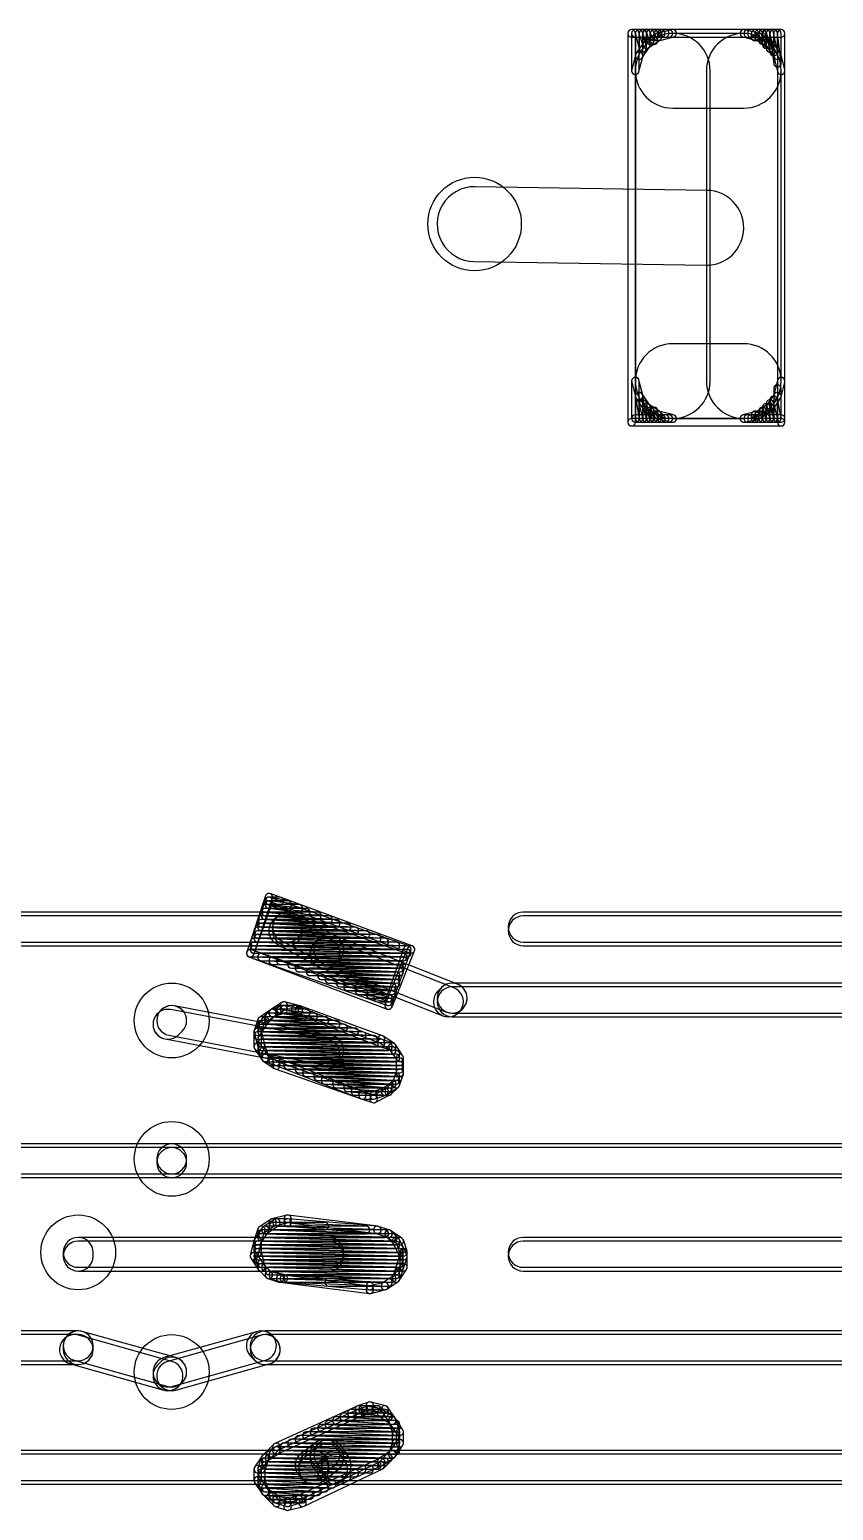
# Model space of a CAD drawing. Extents: x 2.7 to 76.1, y 3.1 to 47.6.
# Drawn here: x 63.8 to 69.26, y 16.88 to 26.94 of the extents above; entities that cross this region are included whole.
import ezdxf

# ---------------------------------------------------------------- set-up
doc = ezdxf.new("R2010")
doc.units = 0

msp = doc.modelspace()

# ---------------------------------------------------------------- linework, layer by layer
for points in [[(68.9102, 26.9399), (67.8942, 26.9399, 1), (67.8942, 26.88905), (68.9102, 26.88905, 1)], [(67.868775, 26.914475), (67.868775, 24.272875, 1), (67.919625, 24.272875), (67.919625, 26.914475, 1)], [(68.1736, 26.9399), (67.9196, 26.9399, 1), (67.9196, 26.88905), (68.1736, 26.88905, 1)], [(67.894175, 26.914475), (67.894175, 26.660475, 1), (67.945025, 26.660475), (67.945025, 26.914475, 1)], [(67.92033, 26.908305), (67.94573, 26.806705, 1), (67.995065, 26.81904), (67.969665, 26.92064, 1)], [(67.970425, 26.762075), (67.970425, 26.914475, 1), (67.919575, 26.914475), (67.919575, 26.762075, 1)], [(68.6562, 26.9145), (68.1736, 26.9145, 1), (68.1736, 26.40645), (68.6562, 26.40645, 1)], [(67.919575, 26.660475), (67.919575, 24.552275, 1), (68.427625, 24.552275), (68.427625, 26.660475, 1)], [(67.96615, 26.74797), (68.01695, 26.82417, 1), (67.974645, 26.852375), (67.923845, 26.776175, 1)], [(67.946275, 26.90643), (67.971675, 26.83023, 1), (68.01992, 26.846315), (67.99452, 26.922515, 1)], [(67.995825, 26.812875), (67.995825, 26.914475, 1), (67.944975, 26.914475), (67.944975, 26.812875, 1)], [(67.973055, 26.9031), (67.998455, 26.8523, 1), (68.04394, 26.875045), (68.01854, 26.925845, 1)], [(68.021225, 26.838275), (68.021225, 26.914475, 1), (67.970375, 26.914475), (67.970375, 26.838275, 1)], [(68.0099, 26.81712), (68.0861, 26.86792, 1), (68.057895, 26.910225), (67.981695, 26.859425, 1)], [(67.998455, 26.9031), (68.023855, 26.8523, 1), (68.06934, 26.875045), (68.04394, 26.925845, 1)], [(68.046625, 26.863675), (68.046625, 26.914475, 1), (67.995775, 26.914475), (67.995775, 26.863675, 1)], [(68.02862, 26.896495), (68.05402, 26.871095, 1), (68.089975, 26.90705), (68.064575, 26.93245, 1)], [(68.072025, 26.863675), (68.072025, 26.914475, 1), (68.021175, 26.914475), (68.021175, 26.863675, 1)], [(68.021175, 26.914475), (68.021175, 26.889075, 1), (68.072025, 26.889075), (68.072025, 26.914475, 1)], [(68.072025, 26.889075), (68.072025, 26.914475, 1), (68.021175, 26.914475), (68.021175, 26.889075, 1)], [(68.078165, 26.864405), (68.179765, 26.889805, 1), (68.16743, 26.93914), (68.06583, 26.91374, 1)], [(68.097425, 26.889075), (68.097425, 26.914475, 1), (68.046575, 26.914475), (68.046575, 26.889075, 1)], [(68.072, 26.88905), (68.0974, 26.88905, 1), (68.0974, 26.9399), (68.072, 26.9399, 1)], [(68.0974, 26.88905), (68.1228, 26.88905, 1), (68.1228, 26.9399), (68.0974, 26.9399, 1)], [(68.1228, 26.88905), (68.1482, 26.88905, 1), (68.1482, 26.9399), (68.1228, 26.9399, 1)], [(68.910225, 24.552275), (68.910225, 26.660475, 1), (68.402175, 26.660475), (68.402175, 24.552275, 1)], [(68.65003, 26.889805), (68.75163, 26.864405, 1), (68.763965, 26.91374), (68.662365, 26.93914, 1)], [(68.9102, 26.9399), (68.6562, 26.9399, 1), (68.6562, 26.88905), (68.9102, 26.88905, 1)], [(68.6816, 26.88905), (68.707, 26.88905, 1), (68.707, 26.9399), (68.6816, 26.9399, 1)], [(68.68902, 26.896495), (68.71442, 26.871095, 1), (68.750375, 26.90705), (68.724975, 26.93245, 1)], [(68.71442, 26.896495), (68.73982, 26.871095, 1), (68.775775, 26.90705), (68.750375, 26.93245, 1)], [(68.757825, 26.889075), (68.757825, 26.914475, 1), (68.706975, 26.914475), (68.706975, 26.889075, 1)], [(68.73982, 26.896495), (68.76522, 26.871095, 1), (68.801175, 26.90705), (68.775775, 26.93245, 1)], [(68.783225, 26.889075), (68.783225, 26.914475, 1), (68.732375, 26.914475), (68.732375, 26.889075, 1)], [(68.743695, 26.86792), (68.819895, 26.81712, 1), (68.8481, 26.859425), (68.7719, 26.910225, 1)], [(68.759075, 26.90643), (68.784475, 26.83023, 1), (68.83272, 26.846315), (68.80732, 26.922515, 1)], [(68.808625, 26.889075), (68.808625, 26.914475, 1), (68.757775, 26.914475), (68.757775, 26.889075, 1)], [(68.757775, 26.914475), (68.757775, 26.863675, 1), (68.808625, 26.863675), (68.808625, 26.914475, 1)], [(68.808625, 26.863675), (68.808625, 26.914475, 1), (68.757775, 26.914475), (68.757775, 26.863675, 1)], [(68.78393, 26.908305), (68.80933, 26.806705, 1), (68.858665, 26.81904), (68.833265, 26.92064, 1)], [(68.834025, 26.838275), (68.834025, 26.914475, 1), (68.783175, 26.914475), (68.783175, 26.838275, 1)], [(68.809065, 26.909485), (68.834465, 26.782485, 1), (68.88433, 26.79246), (68.85893, 26.91946, 1)], [(68.859425, 26.812875), (68.859425, 26.914475, 1), (68.808575, 26.914475), (68.808575, 26.812875, 1)], [(68.812845, 26.82417), (68.863645, 26.74797, 1), (68.90595, 26.776175), (68.85515, 26.852375, 1)], [(68.83417, 26.91132), (68.85957, 26.70812, 1), (68.910025, 26.714425), (68.884625, 26.917625, 1)], [(68.884825, 26.787475), (68.884825, 26.914475, 1), (68.833975, 26.914475), (68.833975, 26.787475, 1)], [(68.910225, 26.711275), (68.910225, 26.914475, 1), (68.859375, 26.914475), (68.859375, 26.711275, 1)], [(68.935625, 26.660475), (68.935625, 26.914475, 1), (68.884775, 26.914475), (68.884775, 26.660475, 1)], [(68.935625, 24.272875), (68.935625, 26.914475, 1), (68.884775, 26.914475), (68.884775, 24.272875, 1)], [(67.944265, 26.654305), (67.969665, 26.755905, 1), (67.92033, 26.76824), (67.89493, 26.66664, 1)], [(68.86013, 26.755905), (68.88553, 26.654305, 1), (68.934865, 26.66664), (68.909465, 26.76824, 1)], [(66.8233, 25.36508), (68.3981, 25.33968, 1), (68.406295, 25.847665), (66.831495, 25.873065, 1)], [(68.1736, 24.29825), (68.6562, 24.29825, 1), (68.6562, 24.8063), (68.1736, 24.8063, 1)], [(67.969665, 24.45684), (67.944265, 24.55844, 1), (67.89493, 24.546105), (67.92033, 24.444505, 1)], [(67.894175, 24.552275), (67.894175, 24.298275, 1), (67.945025, 24.298275), (67.945025, 24.552275, 1)], [(68.88553, 24.55844), (68.86013, 24.45684, 1), (68.909465, 24.444505), (68.934865, 24.546105, 1)], [(68.935625, 24.298275), (68.935625, 24.552275, 1), (68.884775, 24.552275), (68.884775, 24.298275, 1)], [(67.91992, 24.446495), (67.94532, 24.294095, 1), (67.995475, 24.30245), (67.970075, 24.45485, 1)], [(67.970425, 24.298275), (67.970425, 24.450675, 1), (67.919575, 24.450675), (67.919575, 24.298275, 1)], [(68.01695, 24.388575), (67.96615, 24.464775, 1), (67.923845, 24.43657), (67.974645, 24.36037, 1)], [(68.863645, 24.464775), (68.812845, 24.388575, 1), (68.85515, 24.36037), (68.90595, 24.43657, 1)], [(68.834465, 24.420285), (68.859865, 24.293285, 1), (68.90973, 24.30326), (68.88433, 24.43026, 1)], [(68.884825, 24.298275), (68.884825, 24.425275, 1), (68.833975, 24.425275), (68.833975, 24.298275, 1)], [(68.910225, 24.298275), (68.910225, 24.501475, 1), (68.859375, 24.501475), (68.859375, 24.298275, 1)], [(67.94573, 24.393705), (67.97113, 24.292105, 1), (68.020465, 24.30444), (67.995065, 24.40604, 1)], [(67.995825, 24.298275), (67.995825, 24.399875, 1), (67.944975, 24.399875), (67.944975, 24.298275, 1)], [(67.971675, 24.36643), (67.997075, 24.29023, 1), (68.04532, 24.306315), (68.01992, 24.382515, 1)], [(68.021225, 24.298275), (68.021225, 24.374475, 1), (67.970375, 24.374475), (67.970375, 24.298275, 1)], [(68.0861, 24.344825), (68.0099, 24.395625, 1), (67.981695, 24.35332), (68.057895, 24.30252, 1)], [(67.998455, 24.3377), (68.023855, 24.2869, 1), (68.06934, 24.309645), (68.04394, 24.360445, 1)], [(68.046625, 24.298275), (68.046625, 24.349075, 1), (67.995775, 24.349075), (67.995775, 24.298275, 1)], [(68.02862, 24.305695), (68.05402, 24.280295, 1), (68.089975, 24.31625), (68.064575, 24.34165, 1)], [(68.072025, 24.298275), (68.072025, 24.349075, 1), (68.021175, 24.349075), (68.021175, 24.298275, 1)], [(68.021175, 24.349075), (68.021175, 24.298275, 1), (68.072025, 24.298275), (68.072025, 24.349075, 1)], [(68.072025, 24.298275), (68.072025, 24.323675, 1), (68.021175, 24.323675), (68.021175, 24.298275, 1)], [(68.179765, 24.32294), (68.078165, 24.34834, 1), (68.06583, 24.299005), (68.16743, 24.273605, 1)], [(68.05402, 24.305695), (68.07942, 24.280295, 1), (68.115375, 24.31625), (68.089975, 24.34165, 1)], [(68.097425, 24.298275), (68.097425, 24.323675, 1), (68.046575, 24.323675), (68.046575, 24.298275, 1)], [(68.75163, 24.34834), (68.65003, 24.32294, 1), (68.662365, 24.273605), (68.763965, 24.299005, 1)], [(68.71442, 24.305695), (68.73982, 24.280295, 1), (68.775775, 24.31625), (68.750375, 24.34165, 1)], [(68.757825, 24.298275), (68.757825, 24.323675, 1), (68.706975, 24.323675), (68.706975, 24.298275, 1)], [(68.73982, 24.305695), (68.76522, 24.280295, 1), (68.801175, 24.31625), (68.775775, 24.34165, 1)], [(68.819895, 24.395625), (68.743695, 24.344825, 1), (68.7719, 24.30252), (68.8481, 24.35332, 1)], [(68.783225, 24.298275), (68.783225, 24.323675, 1), (68.732375, 24.323675), (68.732375, 24.298275, 1)], [(68.760455, 24.3377), (68.785855, 24.2869, 1), (68.83134, 24.309645), (68.80594, 24.360445, 1)], [(68.808625, 24.298275), (68.808625, 24.349075, 1), (68.757775, 24.349075), (68.757775, 24.298275, 1)], [(68.808625, 24.298275), (68.808625, 24.323675, 1), (68.757775, 24.323675), (68.757775, 24.298275, 1)], [(68.757775, 24.323675), (68.757775, 24.298275, 1), (68.808625, 24.298275), (68.808625, 24.323675, 1)], [(68.784475, 24.36643), (68.809875, 24.29023, 1), (68.85812, 24.306315), (68.83272, 24.382515, 1)], [(68.834025, 24.298275), (68.834025, 24.374475, 1), (68.783175, 24.374475), (68.783175, 24.298275, 1)], [(68.80933, 24.393705), (68.83473, 24.292105, 1), (68.884065, 24.30444), (68.858665, 24.40604, 1)], [(68.859425, 24.298275), (68.859425, 24.399875, 1), (68.808575, 24.399875), (68.808575, 24.298275, 1)], [(67.8942, 24.24745), (68.9102, 24.24745, 1), (68.9102, 24.2983), (67.8942, 24.2983, 1)], [(67.9196, 24.27285), (68.1736, 24.27285, 1), (68.1736, 24.3237), (67.9196, 24.3237, 1)], [(68.0974, 24.27285), (68.1228, 24.27285, 1), (68.1228, 24.3237), (68.0974, 24.3237, 1)], [(68.1228, 24.27285), (68.1482, 24.27285, 1), (68.1482, 24.3237), (68.1228, 24.3237, 1)], [(68.6562, 24.27285), (68.9102, 24.27285, 1), (68.9102, 24.3237), (68.6562, 24.3237, 1)], [(68.6816, 24.27285), (68.707, 24.27285, 1), (68.707, 24.3237), (68.6816, 24.3237, 1)], [(68.707, 24.27285), (68.7324, 24.27285, 1), (68.7324, 24.3237), (68.707, 24.3237, 1)], [(65.406275, 21.055115), (65.279275, 20.674115, 1), (65.32752, 20.65803), (65.45452, 21.03903, 1)], [(65.406455, 21.030225), (65.279455, 20.674625, 1), (65.32734, 20.65752), (65.45434, 21.01312, 1)], [(65.562385, 21.021205), (65.435385, 21.046605, 1), (65.42541, 20.99674), (65.55241, 20.97134, 1)], [(66.404385, 20.71533), (65.439185, 21.07093, 1), (65.42161, 21.023215), (66.38681, 20.667615, 1)], [(66.378625, 20.71546), (65.438825, 21.04566, 1), (65.42197, 20.997685), (66.36177, 20.667485, 1)], [(65.4304, 20.99625), (65.5066, 20.99625, 1), (65.5066, 21.0471), (65.4304, 21.0471, 1)], [(65.5574, 20.9455), (63.1952, 20.9455, 1), (63.1952, 20.74225), (65.5574, 20.74225, 1)], [(65.76241, 20.945435), (65.40681, 20.970835, 1), (65.403185, 20.92011), (65.758785, 20.89471, 1)], [(65.6867, 20.970795), (65.4073, 20.996195, 1), (65.402695, 20.94555), (65.682095, 20.92015, 1)], [(65.83829, 20.920055), (65.40649, 20.945455, 1), (65.403505, 20.89469), (65.835305, 20.86929, 1)], [(65.405, 20.94545), (65.6336, 20.94545, 1), (65.6336, 20.9963), (65.405, 20.9963, 1)], [(65.405, 20.92005), (65.6844, 20.92005, 1), (65.6844, 20.9709), (65.405, 20.9709, 1)], [(65.405, 20.89465), (65.7606, 20.89465, 1), (65.7606, 20.9455), (65.405, 20.9455, 1)], [(65.63675, 20.9961), (65.43355, 21.0215, 1), (65.427245, 20.971045), (65.630445, 20.945645, 1)], [(65.4304, 20.97085), (65.5574, 20.97085, 1), (65.5574, 21.0217), (65.4304, 21.0217, 1)], [(65.88546, 20.78069), (65.60606, 20.93309, 1), (65.508735, 20.754655), (65.788135, 20.602255, 1)], [(65.659025, 20.818475), (65.659025, 20.843875, 1), (65.455775, 20.843875), (65.455775, 20.818475, 1)], [(72.39, 20.9455), (67.1576, 20.9455, 1), (67.1576, 20.74225), (72.39, 20.74225, 1)], [(63.1952, 20.71685), (65.5574, 20.71685, 1), (65.5574, 20.9201), (63.1952, 20.9201, 1)], [(65.3542, 20.79305), (66.0146, 20.79305, 1), (66.0146, 20.8439), (65.3542, 20.8439, 1)], [(66.091675, 20.81848), (65.355075, 20.84388, 1), (65.35332, 20.793065), (66.08992, 20.767665, 1)], [(65.9649, 20.869275), (65.3807, 20.894675, 1), (65.378495, 20.84387), (65.962695, 20.81847, 1)], [(65.888865, 20.894665), (65.380865, 20.920065, 1), (65.37833, 20.86928), (65.88633, 20.84388, 1)], [(65.3796, 20.86925), (65.8368, 20.86925, 1), (65.8368, 20.9201), (65.3796, 20.9201, 1)], [(65.3796, 20.84385), (65.8876, 20.84385, 1), (65.8876, 20.8947), (65.3796, 20.8947, 1)], [(65.3796, 20.81845), (65.9638, 20.81845, 1), (65.9638, 20.8693), (65.3796, 20.8693, 1)], [(66.015615, 20.843875), (65.380615, 20.869275, 1), (65.37858, 20.81847), (66.01358, 20.79307, 1)], [(65.483335, 20.729255), (65.762735, 20.576855, 1), (65.86006, 20.75529), (65.58066, 20.90769, 1)], [(67.1576, 20.71685), (72.39, 20.71685, 1), (72.39, 20.9201), (67.1576, 20.9201, 1)], [(66.294665, 20.74229), (65.329465, 20.76769, 1), (65.32813, 20.716855), (66.29333, 20.691455, 1)], [(66.370815, 20.71689), (65.329415, 20.74229, 1), (65.32818, 20.691455), (66.36958, 20.666055, 1)], [(65.3288, 20.71685), (66.2178, 20.71685, 1), (66.2178, 20.7677), (65.3288, 20.7677, 1)], [(65.3288, 20.69145), (66.294, 20.69145, 1), (66.294, 20.7423), (65.3288, 20.7423, 1)], [(66.16779, 20.793085), (65.35499, 20.818485, 1), (65.353405, 20.76766), (66.166205, 20.74226, 1)], [(66.218545, 20.767685), (65.354945, 20.793085, 1), (65.35345, 20.74226), (66.21705, 20.71686, 1)], [(65.3542, 20.76765), (66.0908, 20.76765, 1), (66.0908, 20.8185), (65.3542, 20.8185, 1)], [(65.3542, 20.74225), (66.167, 20.74225, 1), (66.167, 20.7931), (65.3542, 20.7931, 1)], [(65.77415, 20.57152), (66.61235, 20.24132, 1), (66.686845, 20.430425), (65.848645, 20.760625, 1)], [(65.883255, 20.594215), (65.908655, 20.619615, 1), (65.76494, 20.76333), (65.73954, 20.73793, 1)], [(66.712245, 20.455825), (65.874045, 20.786025, 1), (65.79955, 20.59692), (66.63775, 20.26672, 1)], [(66.345415, 20.66609), (65.304015, 20.69149, 1), (65.30278, 20.640655), (66.34418, 20.615255, 1)], [(65.29497, 20.642085), (66.23477, 20.311885, 1), (66.251625, 20.35986), (65.311825, 20.69006, 1)], [(65.3034, 20.64065), (66.3702, 20.64065, 1), (66.3702, 20.6915), (65.3034, 20.6915, 1)], [(65.2944, 20.642295), (66.2342, 20.286695, 1), (66.252195, 20.33425), (65.312395, 20.68985, 1)], [(66.370815, 20.69149), (65.329415, 20.71689, 1), (65.32818, 20.666055), (66.36958, 20.640655, 1)], [(65.3288, 20.66605), (66.3702, 20.66605, 1), (66.3702, 20.7169), (65.3288, 20.7169, 1)], [(66.345465, 20.64069), (65.380265, 20.66609, 1), (65.37893, 20.615255), (66.34413, 20.589855, 1)], [(65.3796, 20.61525), (66.3448, 20.61525, 1), (66.3448, 20.6661), (65.3796, 20.6661, 1)], [(66.3448, 20.6407), (65.4558, 20.6407, 1), (65.4558, 20.58985), (66.3448, 20.58985, 1)], [(65.4558, 20.58985), (66.3448, 20.58985, 1), (66.3448, 20.6407), (65.4558, 20.6407, 1)], [(66.32019, 20.615285), (65.50739, 20.640685, 1), (65.505805, 20.58986), (66.318605, 20.56446, 1)], [(65.5066, 20.58985), (66.3448, 20.58985, 1), (66.3448, 20.6407), (65.5066, 20.6407, 1)], [(66.266805, 20.30103), (66.419205, 20.68203, 1), (66.37199, 20.700915), (66.21959, 20.319915, 1)], [(66.26714, 20.32732), (66.39414, 20.68292, 1), (66.346255, 20.700025), (66.219255, 20.344425, 1)], [(65.5828, 20.56445), (66.3194, 20.56445, 1), (66.3194, 20.6153), (65.5828, 20.6153, 1)], [(66.320275, 20.58988), (65.583675, 20.61528, 1), (65.58192, 20.564465), (66.31852, 20.539065, 1)], [(66.32034, 20.56448), (65.63454, 20.58988, 1), (65.632655, 20.539065), (66.318455, 20.513665, 1)], [(65.6336, 20.53905), (66.3194, 20.53905, 1), (66.3194, 20.5899), (65.6336, 20.5899, 1)], [(66.2951, 20.539075), (65.7109, 20.564475, 1), (65.708695, 20.51367), (66.292895, 20.48827, 1)], [(65.7098, 20.51365), (66.3194, 20.51365, 1), (66.3194, 20.5645), (65.7098, 20.5645, 1)], [(66.295265, 20.513665), (65.787265, 20.539065, 1), (65.78473, 20.48828), (66.29273, 20.46288, 1)], [(65.786, 20.48825), (66.294, 20.48825, 1), (66.294, 20.5391), (65.786, 20.5391, 1)], [(66.29541, 20.48826), (65.83821, 20.51366, 1), (65.835385, 20.462885), (66.292585, 20.437485, 1)], [(65.8368, 20.46285), (66.294, 20.46285, 1), (66.294, 20.5137), (65.8368, 20.5137, 1)], [(66.27041, 20.462835), (65.91481, 20.488235, 1), (65.911185, 20.43751), (66.266785, 20.41211, 1)], [(65.913, 20.43745), (66.294, 20.43745, 1), (66.294, 20.4883), (65.913, 20.4883, 1)], [(66.27071, 20.43741), (65.96591, 20.46281, 1), (65.961685, 20.412135), (66.266485, 20.386735, 1)], [(65.9638, 20.41205), (66.2686, 20.41205, 1), (66.2686, 20.4629), (65.9638, 20.4629, 1)], [(66.04, 20.38665), (66.2686, 20.38665, 1), (66.2686, 20.4375), (66.04, 20.4375, 1)], [(66.271405, 20.41194), (66.042805, 20.43734, 1), (66.03719, 20.386805), (66.26579, 20.361405, 1)], [(66.721455, 20.264015), (66.746855, 20.289415, 1), (66.60314, 20.43313), (66.57774, 20.40773, 1)], [(74.295, 20.4629), (66.675, 20.4629, 1), (66.675, 20.25965), (74.295, 20.25965, 1)], [(66.675, 20.23425), (74.295, 20.23425, 1), (74.295, 20.4375), (66.675, 20.4375, 1)], [(65.517895, 20.331625), (65.441695, 20.280825, 1), (65.4699, 20.23852), (65.5461, 20.28932, 1)], [(65.639765, 20.30974), (65.538165, 20.33514, 1), (65.52583, 20.285805), (65.62743, 20.260405, 1)], [(66.248185, 20.386205), (66.121185, 20.411605, 1), (66.11121, 20.36174), (66.23821, 20.33634, 1)], [(66.1162, 20.36125), (66.2686, 20.36125, 1), (66.2686, 20.4121), (66.1162, 20.4121, 1)], [(66.167, 20.33585), (66.2432, 20.33585, 1), (66.2432, 20.3867), (66.167, 20.3867, 1)], [(64.72558, 20.08364), (65.79238, 19.88044, 1), (65.830415, 20.080105), (64.763615, 20.283305, 1)], [(64.69814, 20.28073), (64.67274, 20.25533, 1), (64.816455, 20.111615), (64.841855, 20.137015, 1)], [(65.855815, 20.105505), (64.789015, 20.308705, 1), (64.75098, 20.10904), (65.81778, 19.90584, 1)], [(65.355475, 20.216915), (65.330075, 20.140715, 1), (65.37832, 20.12463), (65.40372, 20.20083, 1)], [(65.383845, 20.222975), (65.333045, 20.146775, 1), (65.37535, 20.11857), (65.42615, 20.19477, 1)], [(65.441695, 20.280825), (65.365495, 20.230025, 1), (65.3937, 20.18772), (65.4699, 20.23852, 1)], [(65.43782, 20.27765), (65.38702, 20.22685, 1), (65.422975, 20.190895), (65.473775, 20.241695, 1)], [(65.405, 20.18345), (65.8114, 20.18345, 1), (65.8114, 20.2343), (65.405, 20.2343, 1)], [(65.888935, 20.20886), (65.406335, 20.23426, 1), (65.40366, 20.183485), (65.88626, 20.158085, 1)], [(65.81309, 20.23424), (65.43209, 20.25964, 1), (65.428705, 20.208905), (65.809705, 20.183505, 1)], [(65.4304, 20.20885), (65.7352, 20.20885, 1), (65.7352, 20.2597), (65.4304, 20.2597, 1)], [(65.523955, 20.309195), (65.447755, 20.283795, 1), (65.46384, 20.23555), (65.54004, 20.26095, 1)], [(65.7375, 20.259595), (65.4581, 20.284995, 1), (65.453495, 20.23435), (65.732895, 20.20895, 1)], [(65.4558, 20.23425), (65.6844, 20.23425, 1), (65.6844, 20.2851), (65.4558, 20.2851, 1)], [(65.687995, 20.28484), (65.510195, 20.31024, 1), (65.503, 20.259905), (65.6808, 20.234505, 1)], [(65.5066, 20.25965), (65.6082, 20.25965, 1), (65.6082, 20.3105), (65.5066, 20.3105, 1)], [(65.6082, 20.3105), (65.532, 20.3105, 1), (65.532, 20.25965), (65.6082, 20.25965, 1)], [(66.20166, 20.08015), (65.61746, 20.30875, 1), (65.598935, 20.261395), (66.183135, 20.032795, 1)], [(66.201085, 20.105765), (65.642285, 20.308965, 1), (65.62491, 20.26118), (66.18371, 20.05798, 1)], [(65.32953, 20.126505), (65.35493, 20.024905, 1), (65.404265, 20.03724), (65.378865, 20.13884, 1)], [(66.142415, 20.107285), (65.355015, 20.132685, 1), (65.35338, 20.08186), (66.14078, 20.05646, 1)], [(65.328775, 20.132675), (65.328775, 20.031075, 1), (65.379625, 20.031075), (65.379625, 20.132675, 1)], [(65.3542, 20.08185), (66.0654, 20.08185, 1), (66.0654, 20.1327), (65.3542, 20.1327, 1)], [(66.06634, 20.13268), (65.38054, 20.15808, 1), (65.378655, 20.107265), (66.064455, 20.081865, 1)], [(65.93955, 20.18347), (65.38075, 20.20887, 1), (65.378445, 20.158075), (65.937245, 20.132675, 1)], [(65.3796, 20.15805), (65.8876, 20.15805, 1), (65.8876, 20.2089), (65.3796, 20.2089, 1)], [(65.3796, 20.13265), (65.9384, 20.13265, 1), (65.9384, 20.1835), (65.3796, 20.1835, 1)], [(66.015615, 20.158075), (65.380615, 20.183475, 1), (65.37858, 20.13267), (66.01358, 20.10727, 1)], [(65.3796, 20.10725), (66.0146, 20.10725, 1), (66.0146, 20.1581), (65.3796, 20.1581, 1)], [(65.333045, 20.01697), (65.383845, 19.94077, 1), (65.42615, 19.968975), (65.37535, 20.045175, 1)], [(65.355475, 20.02303), (65.380875, 19.94683, 1), (65.42912, 19.962915), (65.40372, 20.039115, 1)], [(66.294705, 20.00569), (65.380305, 20.03109, 1), (65.37889, 19.980255), (66.29329, 19.954855, 1)], [(66.19319, 20.081885), (65.38039, 20.107285, 1), (65.378805, 20.05646), (66.191605, 20.03106, 1)], [(66.243945, 20.056485), (65.380345, 20.081885, 1), (65.37885, 20.03106), (66.24245, 20.00566, 1)], [(65.3796, 20.05645), (66.1416, 20.05645, 1), (66.1416, 20.1073), (65.3796, 20.1073, 1)], [(65.3796, 20.03105), (66.1924, 20.03105, 1), (66.1924, 20.0819), (65.3796, 20.0819, 1)], [(65.3796, 20.00565), (66.2432, 20.00565, 1), (66.2432, 20.0565), (65.3796, 20.0565, 1)], [(66.269325, 20.031085), (65.380325, 20.056485, 1), (65.37887, 20.00566), (66.26787, 19.98026, 1)], [(65.3796, 19.98025), (66.2686, 19.98025, 1), (66.2686, 20.0311), (65.3796, 20.0311, 1)], [(66.27664, 20.055195), (66.20044, 20.080595, 1), (66.184355, 20.03235), (66.260555, 20.00695, 1)], [(66.2827, 20.052225), (66.2065, 20.103025, 1), (66.178295, 20.06072), (66.254495, 20.00992, 1)], [(66.34055, 19.968975), (66.28975, 20.045175, 1), (66.247445, 20.01697), (66.298245, 19.94077, 1)], [(66.34055, 19.968975), (66.28975, 20.045175, 1), (66.247445, 20.01697), (66.298245, 19.94077, 1)], [(66.320105, 19.95489), (65.405705, 19.98029, 1), (65.40429, 19.929455), (66.31869, 19.904055, 1)], [(65.396955, 19.93075), (65.473155, 19.90535, 1), (65.48924, 19.953595), (65.41304, 19.978995, 1)], [(65.405, 19.95485), (66.294, 19.95485, 1), (66.294, 20.0057), (65.405, 20.0057, 1)], [(66.294725, 19.980285), (65.405725, 20.005685, 1), (65.40427, 19.95486), (66.29327, 19.92946, 1)], [(65.405, 19.92945), (66.294, 19.92945, 1), (66.294, 19.9803), (65.405, 19.9803, 1)], [(65.390895, 19.93372), (65.467095, 19.88292, 1), (65.4953, 19.925225), (65.4191, 19.976025, 1)], [(66.3194, 19.9549), (65.4558, 19.9549, 1), (65.4558, 19.90405), (66.3194, 19.90405, 1)], [(65.4558, 19.90405), (66.3194, 19.90405, 1), (66.3194, 19.9549), (65.4558, 19.9549, 1)], [(66.32017, 19.929485), (65.48197, 19.954885, 1), (65.480425, 19.90406), (66.318625, 19.87866, 1)], [(65.471935, 19.905795), (66.056135, 19.677195, 1), (66.07466, 19.72455), (65.49046, 19.95315, 1)], [(65.472845, 19.88006), (66.057045, 19.67686, 1), (66.07375, 19.724885), (65.48955, 19.928085, 1)], [(65.4812, 19.90405), (66.3194, 19.90405, 1), (66.3194, 19.9549), (65.4812, 19.9549, 1)], [(66.320245, 19.904085), (65.558245, 19.929485, 1), (65.55655, 19.87866), (66.31855, 19.85326, 1)], [(65.5574, 19.87865), (66.3194, 19.87865, 1), (66.3194, 19.9295), (65.5574, 19.9295, 1)], [(66.344825, 19.853275), (66.344825, 19.954875, 1), (66.293975, 19.954875), (66.293975, 19.853275, 1)], [(66.344825, 19.853275), (66.344825, 19.954875, 1), (66.293975, 19.954875), (66.293975, 19.853275, 1)], [(66.32034, 19.87868), (65.63454, 19.90408, 1), (65.632655, 19.853265), (66.318455, 19.827865, 1)], [(65.6336, 19.85325), (66.3194, 19.85325, 1), (66.3194, 19.9041), (65.6336, 19.9041, 1)], [(66.295055, 19.853275), (65.685455, 19.878675, 1), (65.68334, 19.82787), (66.29294, 19.80247, 1)], [(65.6844, 19.82785), (66.3194, 19.82785, 1), (66.3194, 19.8787), (65.6844, 19.8787, 1)], [(66.295205, 19.82787), (65.761805, 19.85327, 1), (65.75939, 19.802475), (66.29279, 19.777075, 1)], [(65.7606, 19.80245), (66.294, 19.80245, 1), (66.294, 19.8533), (65.7606, 19.8533, 1)], [(66.27001, 19.80246), (65.81281, 19.82786, 1), (65.809985, 19.777085), (66.267185, 19.751685, 1)], [(65.8114, 19.77705), (66.294, 19.77705, 1), (66.294, 19.8279), (65.8114, 19.8279, 1)], [(66.31812, 19.76903), (66.34352, 19.84523, 1), (66.295275, 19.861315), (66.269875, 19.785115, 1)], [(66.31812, 19.76903), (66.34352, 19.84523, 1), (66.295275, 19.861315), (66.269875, 19.785115, 1)], [(66.24501, 19.777035), (65.88941, 19.802435, 1), (65.885785, 19.75171), (66.241385, 19.72631, 1)], [(65.8876, 19.75165), (66.2686, 19.75165, 1), (66.2686, 19.8025), (65.8876, 19.8025, 1)], [(66.220325, 19.75157), (65.966325, 19.77697, 1), (65.96127, 19.726375), (66.21527, 19.700975, 1)], [(65.9638, 19.72625), (66.2432, 19.72625, 1), (66.2432, 19.7771), (65.9638, 19.7771, 1)], [(66.0146, 19.70085), (66.2178, 19.70085, 1), (66.2178, 19.7517), (66.0146, 19.7517, 1)], [(66.057355, 19.67675), (66.133555, 19.65135, 1), (66.14964, 19.699595), (66.07344, 19.724995, 1)], [(66.0654, 19.67545), (66.1416, 19.67545, 1), (66.1416, 19.7263), (66.0654, 19.7263, 1)], [(66.14964, 19.67675), (66.22584, 19.70215, 1), (66.209755, 19.750395), (66.133555, 19.724995, 1)], [(66.15297, 19.65273), (66.25457, 19.70353, 1), (66.231825, 19.749015), (66.130225, 19.698215, 1)], [(66.2319, 19.70512), (66.3081, 19.75592, 1), (66.279895, 19.798225), (66.203695, 19.747425, 1)], [(66.261175, 19.708295), (66.311975, 19.759095, 1), (66.27602, 19.79505), (66.22522, 19.74425, 1)], [(64.77, 19.3707), (61.9252, 19.3707, 1), (61.9252, 19.16745), (64.77, 19.16745, 1)], [(61.9252, 19.14205), (64.77, 19.14205, 1), (64.77, 19.3453), (61.9252, 19.3453, 1)], [(64.871625, 19.243675), (64.871625, 19.269075, 1), (64.668375, 19.269075), (64.668375, 19.243675, 1)], [(73.66, 19.3707), (64.77, 19.3707, 1), (64.77, 19.16745), (73.66, 19.16745, 1)], [(64.77, 19.14205), (73.66, 19.14205, 1), (73.66, 19.3453), (64.77, 19.3453, 1)], [(65.355475, 18.794515), (65.330075, 18.718315, 1), (65.37832, 18.70223), (65.40372, 18.77843, 1)], [(65.383845, 18.800575), (65.333045, 18.724375, 1), (65.37535, 18.69617), (65.42615, 18.77237, 1)], [(65.441695, 18.858425), (65.365495, 18.807625, 1), (65.3937, 18.76532), (65.4699, 18.81612, 1)], [(66.21859, 18.786485), (65.40579, 18.811885, 1), (65.404205, 18.76106), (66.217005, 18.73566, 1)], [(65.467095, 18.858425), (65.390895, 18.807625, 1), (65.4191, 18.76532), (65.4953, 18.81612, 1)], [(65.405, 18.76105), (66.0908, 18.76105, 1), (66.0908, 18.8119), (65.405, 18.8119, 1)], [(65.55123, 18.88734), (65.44963, 18.86194, 1), (65.461965, 18.812605), (65.563565, 18.838005, 1)], [(65.4558, 18.78645), (65.8114, 18.78645, 1), (65.8114, 18.8373), (65.4558, 18.8373, 1)], [(66.091815, 18.811875), (65.456815, 18.837275, 1), (65.45478, 18.78647), (66.08978, 18.76107, 1)], [(65.5574, 18.8627), (65.4812, 18.8627, 1), (65.4812, 18.81185), (65.5574, 18.81185, 1)], [(66.16911, 18.81181), (65.55951, 18.86261, 1), (65.555285, 18.811935), (66.164885, 18.761135, 1)], [(66.17015, 18.8117), (65.56055, 18.8879, 1), (65.554245, 18.837445), (66.163845, 18.761245, 1)], [(66.25124, 18.785195), (66.17504, 18.810595, 1), (66.158955, 18.76235), (66.235155, 18.73695, 1)], [(66.25124, 18.785195), (66.17504, 18.810595, 1), (66.158955, 18.76235), (66.235155, 18.73695, 1)], [(65.8368, 18.7357), (64.135, 18.7357, 1), (64.135, 18.53245), (65.8368, 18.53245, 1)], [(64.033375, 18.634075), (64.033375, 18.608675, 1), (64.236625, 18.608675), (64.236625, 18.634075, 1)], [(64.135, 18.50705), (65.8368, 18.50705, 1), (65.8368, 18.7103), (64.135, 18.7103, 1)], [(65.32953, 18.71644), (65.30413, 18.61484, 1), (65.353465, 18.602505), (65.378865, 18.704105, 1)], [(66.294685, 18.71029), (65.354885, 18.73569, 1), (65.35351, 18.684855), (66.29331, 18.659455, 1)], [(66.320065, 18.68489), (65.354865, 18.71029, 1), (65.35353, 18.659455), (66.31873, 18.634055, 1)], [(65.3542, 18.68485), (66.294, 18.68485, 1), (66.294, 18.7357), (65.3542, 18.7357, 1)], [(65.328775, 18.710275), (65.328775, 18.634075, 1), (65.379625, 18.634075), (65.379625, 18.710275, 1)], [(65.3542, 18.65945), (66.294, 18.65945, 1), (66.294, 18.7103), (65.3542, 18.7103, 1)], [(66.294705, 18.73569), (65.380305, 18.76109, 1), (65.37889, 18.710255), (66.29329, 18.684855, 1)], [(65.3796, 18.73565), (66.2178, 18.73565, 1), (66.2178, 18.7865), (65.3796, 18.7865, 1)], [(66.269325, 18.761085), (65.380325, 18.786485, 1), (65.37887, 18.73566), (66.26787, 18.71026, 1)], [(65.3796, 18.71025), (66.2686, 18.71025, 1), (66.2686, 18.7611), (65.3796, 18.7611, 1)], [(66.311975, 18.72825), (66.261175, 18.77905, 1), (66.22522, 18.743095), (66.27602, 18.692295, 1)], [(66.3335, 18.731425), (66.2573, 18.782225, 1), (66.229095, 18.73992), (66.305295, 18.68912, 1)], [(66.36754, 18.620045), (66.31674, 18.721645, 1), (66.271255, 18.6989), (66.322055, 18.5973, 1)], [(66.36892, 18.642115), (66.34352, 18.718315, 1), (66.295275, 18.70223), (66.320675, 18.62603, 1)], [(72.39, 18.7357), (67.1576, 18.7357, 1), (67.1576, 18.53245), (72.39, 18.53245, 1)], [(67.1576, 18.50705), (72.39, 18.50705, 1), (72.39, 18.7103), (67.1576, 18.7103, 1)], [(65.307645, 18.59457), (65.358445, 18.51837, 1), (65.40075, 18.546575), (65.34995, 18.622775, 1)], [(66.320065, 18.65949), (65.354865, 18.68489, 1), (65.35353, 18.634055), (66.31873, 18.608655, 1)], [(66.320065, 18.63409), (65.354865, 18.65949, 1), (65.35353, 18.608655), (66.31873, 18.583255, 1)], [(65.32953, 18.627905), (65.35493, 18.526305, 1), (65.404265, 18.53864), (65.378865, 18.64024, 1)], [(66.320065, 18.60869), (65.354865, 18.63409, 1), (65.35353, 18.583255), (66.31873, 18.557855, 1)], [(66.320065, 18.58329), (65.354865, 18.60869, 1), (65.35353, 18.557855), (66.31873, 18.532455, 1)], [(65.3542, 18.63405), (66.3194, 18.63405, 1), (66.3194, 18.6849), (65.3542, 18.6849, 1)], [(66.3194, 18.6849), (65.3542, 18.6849, 1), (65.3542, 18.63405), (66.3194, 18.63405, 1)], [(65.3542, 18.63405), (66.3194, 18.63405, 1), (66.3194, 18.6849), (65.3542, 18.6849, 1)], [(65.3542, 18.60865), (66.3194, 18.60865, 1), (66.3194, 18.6595), (65.3542, 18.6595, 1)], [(65.3542, 18.58325), (66.3194, 18.58325, 1), (66.3194, 18.6341), (65.3542, 18.6341, 1)], [(65.3542, 18.55785), (66.3194, 18.55785, 1), (66.3194, 18.6087), (65.3542, 18.6087, 1)], [(66.34352, 18.52443), (66.36892, 18.60063, 1), (66.320675, 18.616715), (66.295275, 18.540515, 1)], [(66.370225, 18.532475), (66.370225, 18.634075, 1), (66.319375, 18.634075), (66.319375, 18.532475, 1)], [(66.320085, 18.55789), (65.380285, 18.58329, 1), (65.37891, 18.532455), (66.31871, 18.507055, 1)], [(65.36162, 18.514495), (65.41242, 18.463695, 1), (65.448375, 18.49965), (65.397575, 18.55045, 1)], [(65.36162, 18.514495), (65.41242, 18.463695, 1), (65.448375, 18.49965), (65.397575, 18.55045, 1)], [(65.3796, 18.53245), (66.3194, 18.53245, 1), (66.3194, 18.5833), (65.3796, 18.5833, 1)], [(65.405, 18.50705), (66.3194, 18.50705, 1), (66.3194, 18.5579), (65.405, 18.5579, 1)], [(66.294725, 18.532485), (65.405725, 18.557885, 1), (65.40427, 18.50706), (66.29327, 18.48166, 1)], [(66.294745, 18.507085), (65.431145, 18.532485, 1), (65.42965, 18.48166), (66.29325, 18.45626, 1)], [(65.4304, 18.48165), (66.294, 18.48165, 1), (66.294, 18.5325), (65.4304, 18.5325, 1)], [(66.31812, 18.44823), (66.34352, 18.52443, 1), (66.295275, 18.540515), (66.269875, 18.464315, 1)], [(66.31515, 18.44217), (66.36595, 18.51837, 1), (66.323645, 18.546575), (66.272845, 18.470375, 1)], [(65.422355, 18.45755), (65.498555, 18.43215, 1), (65.51464, 18.480395), (65.43844, 18.505795, 1)], [(65.42423, 18.457005), (65.52583, 18.431605, 1), (65.538165, 18.48094), (65.436565, 18.50634, 1)], [(66.26939, 18.481685), (65.45659, 18.507085, 1), (65.455005, 18.45626), (66.267805, 18.43086, 1)], [(65.4558, 18.45625), (66.294, 18.45625, 1), (66.294, 18.5071), (65.4558, 18.5071, 1)], [(65.503445, 18.431045), (66.113045, 18.354845, 1), (66.11935, 18.4053), (65.50975, 18.4815, 1)], [(65.529795, 18.430945), (66.113995, 18.380145, 1), (66.1184, 18.4308), (65.5342, 18.4816, 1)], [(66.24414, 18.45628), (65.55834, 18.48168, 1), (65.556455, 18.430865), (66.242255, 18.405465, 1)], [(65.5574, 18.43085), (66.2686, 18.43085, 1), (66.2686, 18.4817), (65.5574, 18.4817, 1)], [(65.8368, 18.40545), (66.2432, 18.40545, 1), (66.2432, 18.4563), (65.8368, 18.4563, 1)], [(66.122365, 18.355405), (66.223965, 18.380805, 1), (66.21163, 18.43014), (66.11003, 18.40474, 1)], [(66.1162, 18.38005), (66.2178, 18.38005, 1), (66.2178, 18.4309), (66.1162, 18.4309, 1)], [(66.2319, 18.38432), (66.3081, 18.43512, 1), (66.279895, 18.477425), (66.203695, 18.426625, 1)], [(66.2319, 18.38432), (66.3081, 18.43512, 1), (66.279895, 18.477425), (66.203695, 18.426625, 1)], [(64.135, 18.1007), (61.7474, 18.1007, 1), (61.7474, 17.89745), (64.135, 17.89745, 1)], [(61.7474, 17.87205), (64.135, 17.87205, 1), (64.135, 18.0753), (61.7474, 18.0753, 1)], [(64.082195, 17.87581), (64.717195, 17.69801, 1), (64.772, 17.893735), (64.137, 18.071535, 1)], [(64.7974, 17.919135), (64.1624, 18.096935, 1), (64.107595, 17.90121), (64.742595, 17.72341, 1)], [(64.236625, 17.973675), (64.236625, 17.999075, 1), (64.033375, 17.999075), (64.033375, 17.973675, 1)], [(65.352195, 18.096935), (64.717195, 17.919135, 1), (64.772, 17.72341), (65.407, 17.90121, 1)], [(64.7974, 17.69801), (65.4324, 17.87581, 1), (65.377595, 18.071535), (64.742595, 17.893735, 1)], [(65.476855, 18.04553), (65.451455, 18.07093, 1), (65.30774, 17.927215), (65.33314, 17.901815, 1)], [(73.5076, 18.1007), (65.405, 18.1007, 1), (65.405, 17.89745), (73.5076, 17.89745, 1)], [(65.405, 17.87205), (73.5076, 17.87205, 1), (73.5076, 18.0753), (65.405, 18.0753, 1)], [(64.816455, 17.724015), (64.841855, 17.749415, 1), (64.69814, 17.89313), (64.67274, 17.86773, 1)], [(66.108155, 17.616795), (66.031955, 17.591395, 1), (66.04804, 17.54315), (66.12424, 17.56855, 1)], [(66.223965, 17.59194), (66.122365, 17.61734, 1), (66.11003, 17.568005), (66.21163, 17.542605, 1)], [(66.029475, 17.59042), (65.470675, 17.33642, 1), (65.49172, 17.290125), (66.05052, 17.544125, 1)], [(66.029475, 17.56502), (65.470675, 17.31102, 1), (65.49172, 17.264725), (66.05052, 17.518725, 1)], [(66.295585, 17.49105), (65.889185, 17.51645, 1), (65.88601, 17.465695), (66.29241, 17.440295, 1)], [(65.8876, 17.46565), (66.2686, 17.46565, 1), (66.2686, 17.5165), (65.8876, 17.5165, 1)], [(66.27055, 17.516425), (65.94035, 17.541825, 1), (65.936445, 17.49112), (66.266645, 17.46572, 1)], [(65.9384, 17.49105), (66.2432, 17.49105, 1), (66.2432, 17.5419), (65.9384, 17.5419, 1)], [(66.245725, 17.54177), (65.991725, 17.56717, 1), (65.98667, 17.516575), (66.24067, 17.491175, 1)], [(65.9892, 17.51645), (66.2178, 17.51645, 1), (66.2178, 17.5673), (65.9892, 17.5673, 1)], [(66.108155, 17.591395), (66.031955, 17.565995, 1), (66.04804, 17.51775), (66.12424, 17.54315, 1)], [(66.221975, 17.56695), (66.069575, 17.59235, 1), (66.06122, 17.542195), (66.21362, 17.516795, 1)], [(66.0654, 17.54185), (66.167, 17.54185, 1), (66.167, 17.5927), (66.0654, 17.5927, 1)], [(66.20044, 17.565995), (66.12424, 17.591395, 1), (66.108155, 17.54315), (66.184355, 17.51775, 1)], [(66.2827, 17.512225), (66.2065, 17.563025, 1), (66.178295, 17.52072), (66.254495, 17.46992, 1)], [(66.28975, 17.505175), (66.23895, 17.581375, 1), (66.196645, 17.55317), (66.247445, 17.47697, 1)], [(66.31812, 17.422915), (66.29272, 17.499115, 1), (66.244475, 17.48303), (66.269875, 17.40683, 1)], [(66.34055, 17.428975), (66.28975, 17.505175, 1), (66.247445, 17.47697), (66.298245, 17.40077, 1)], [(66.295055, 17.389475), (65.685455, 17.414875, 1), (65.68334, 17.36407), (66.29294, 17.33867, 1)], [(65.6844, 17.36405), (66.294, 17.36405, 1), (66.294, 17.4149), (65.6844, 17.4149, 1)], [(66.29515, 17.41487), (65.73635, 17.44027, 1), (65.734045, 17.389475), (66.292845, 17.364075, 1)], [(65.7352, 17.38945), (66.294, 17.38945, 1), (66.294, 17.4403), (65.7352, 17.4403, 1)], [(66.295265, 17.440265), (65.787265, 17.465665, 1), (65.78473, 17.41488), (66.29273, 17.38948, 1)], [(65.786, 17.41485), (66.294, 17.41485, 1), (66.294, 17.4657), (65.786, 17.4657, 1)], [(66.29541, 17.46566), (65.83821, 17.49106, 1), (65.835385, 17.440285), (66.292585, 17.414885, 1)], [(65.8368, 17.44025), (66.294, 17.44025, 1), (66.294, 17.4911), (65.8368, 17.4911, 1)], [(66.319425, 17.338675), (66.319425, 17.414875, 1), (66.268575, 17.414875), (66.268575, 17.338675, 1)], [(66.344825, 17.338675), (66.344825, 17.414875, 1), (66.293975, 17.414875), (66.293975, 17.338675, 1)], [(65.46322, 17.33125), (65.38702, 17.25505, 1), (65.422975, 17.219095), (65.499175, 17.295295, 1)], [(65.467095, 17.309025), (65.390895, 17.258225, 1), (65.4191, 17.21592), (65.4953, 17.26672, 1)], [(66.269415, 17.287885), (65.482015, 17.313285, 1), (65.48038, 17.26246), (66.26778, 17.23706, 1)], [(65.4812, 17.26245), (66.294, 17.26245, 1), (66.294, 17.3133), (65.4812, 17.3133, 1)], [(66.294845, 17.313285), (65.532845, 17.338685, 1), (65.53115, 17.28786), (66.29315, 17.26246, 1)], [(65.532, 17.28785), (66.294, 17.28785, 1), (66.294, 17.3387), (65.532, 17.3387, 1)], [(66.294905, 17.33868), (65.583705, 17.36408, 1), (65.58189, 17.313265), (66.29309, 17.287865, 1)], [(65.5828, 17.31325), (66.294, 17.31325, 1), (66.294, 17.3641), (65.5828, 17.3641, 1)], [(66.294975, 17.36408), (65.634575, 17.38948, 1), (65.63262, 17.338665), (66.29302, 17.313265, 1)], [(65.6336, 17.33865), (66.294, 17.33865, 1), (66.294, 17.3895), (65.6336, 17.3895, 1)], [(65.750425, 17.343775), (65.648825, 17.267575, 1), (65.770775, 17.104975), (65.872375, 17.181175, 1)], [(65.796175, 17.079575), (65.897775, 17.155775, 1), (65.775825, 17.318375), (65.674225, 17.242175, 1)], [(65.72684, 17.1807), (65.77764, 17.1045, 1), (65.946755, 17.217245), (65.895955, 17.293445, 1)], [(65.908655, 17.30893), (65.883255, 17.33433, 1), (65.73954, 17.190615), (65.76494, 17.165215, 1)], [(65.972155, 17.242645), (65.921355, 17.318845, 1), (65.75224, 17.2061), (65.80304, 17.1299, 1)], [(66.29272, 17.25443), (66.31812, 17.33063, 1), (66.269875, 17.346715), (66.244475, 17.270515, 1)], [(66.28975, 17.24837), (66.34055, 17.32457, 1), (66.298245, 17.352775), (66.247445, 17.276575, 1)], [(65.7352, 17.2879), (62.865, 17.2879, 1), (62.865, 17.08465), (65.7352, 17.08465, 1)], [(62.865, 17.05925), (65.7352, 17.05925, 1), (65.7352, 17.2625), (62.865, 17.2625, 1)], [(65.383845, 17.251175), (65.333045, 17.174975, 1), (65.37535, 17.14677), (65.42615, 17.22297, 1)], [(65.380875, 17.245115), (65.355475, 17.168915, 1), (65.40372, 17.15283), (65.42912, 17.22903, 1)], [(66.167845, 17.211685), (65.405845, 17.237085, 1), (65.40415, 17.18626), (66.16615, 17.16086, 1)], [(66.117105, 17.18628), (65.405905, 17.21168, 1), (65.40409, 17.160865), (66.11529, 17.135465, 1)], [(65.405, 17.18625), (66.2178, 17.18625, 1), (66.2178, 17.2371), (65.405, 17.2371, 1)], [(65.405, 17.16085), (66.167, 17.16085, 1), (66.167, 17.2117), (65.405, 17.2117, 1)], [(66.218615, 17.237085), (65.431215, 17.262485, 1), (65.42958, 17.21166), (66.21698, 17.18626, 1)], [(65.4304, 17.21165), (66.2432, 17.21165, 1), (66.2432, 17.2625), (65.4304, 17.2625, 1)], [(66.244015, 17.262485), (65.456615, 17.287885, 1), (65.45498, 17.23706), (66.24238, 17.21166, 1)], [(65.4558, 17.23705), (66.2686, 17.23705, 1), (66.2686, 17.2879), (65.4558, 17.2879, 1)], [(65.64412, 16.934525), (66.20292, 17.188525, 1), (66.181875, 17.23482), (65.623075, 16.98082, 1)], [(65.66993, 16.909315), (66.20333, 17.163315, 1), (66.181465, 17.20923), (65.648065, 16.95523, 1)], [(65.836825, 17.160875), (65.836825, 17.186275, 1), (65.633575, 17.186275), (65.633575, 17.160875, 1)], [(65.934055, 17.089015), (65.959455, 17.114415, 1), (65.81574, 17.25813), (65.79034, 17.23273, 1)], [(74.7776, 17.2879), (65.8876, 17.2879, 1), (65.8876, 17.08465), (74.7776, 17.08465, 1)], [(65.8876, 17.05925), (74.7776, 17.05925, 1), (74.7776, 17.2625), (65.8876, 17.2625, 1)], [(66.210375, 17.168295), (66.286575, 17.244495, 1), (66.25062, 17.28045), (66.17442, 17.20425, 1)], [(66.2065, 17.19052), (66.2827, 17.24132, 1), (66.254495, 17.283625), (66.178295, 17.232825, 1)], [(65.328775, 17.160875), (65.328775, 17.084675, 1), (65.379625, 17.084675), (65.379625, 17.160875, 1)], [(65.333045, 17.07057), (65.383845, 16.99437, 1), (65.42615, 17.022575), (65.37535, 17.098775, 1)], [(65.355475, 17.07663), (65.380875, 17.00043, 1), (65.42912, 17.016515), (65.40372, 17.092715, 1)], [(65.9649, 17.135475), (65.3807, 17.160875, 1), (65.378495, 17.11007), (65.962695, 17.08467, 1)], [(65.914205, 17.11007), (65.380805, 17.13547, 1), (65.37839, 17.084675), (65.91179, 17.059275, 1)], [(65.3796, 17.13545), (66.0654, 17.13545, 1), (66.0654, 17.1863), (65.3796, 17.1863, 1)], [(66.0654, 17.1863), (65.3796, 17.1863, 1), (65.3796, 17.13545), (66.0654, 17.13545, 1)], [(65.3796, 17.13545), (66.1162, 17.13545, 1), (66.1162, 17.1863), (65.3796, 17.1863, 1)], [(65.354175, 17.160875), (65.354175, 17.084675, 1), (65.405025, 17.084675), (65.405025, 17.160875, 1)], [(66.015615, 17.160875), (65.380615, 17.186275, 1), (65.37858, 17.13547), (66.01358, 17.11007, 1)], [(65.3796, 17.11005), (66.0146, 17.11005, 1), (66.0146, 17.1609), (65.3796, 17.1609, 1)], [(65.3796, 17.08465), (65.9638, 17.08465, 1), (65.9638, 17.1355), (65.3796, 17.1355, 1)], [(65.3796, 17.05925), (65.913, 17.05925, 1), (65.913, 17.1101), (65.3796, 17.1101, 1)], [(65.863535, 17.08466), (65.380935, 17.11006, 1), (65.37826, 17.059285), (65.86086, 17.033885, 1)], [(65.81289, 17.059255), (65.38109, 17.084655, 1), (65.378105, 17.03389), (65.809905, 17.00849, 1)], [(65.3796, 17.03385), (65.8622, 17.03385, 1), (65.8622, 17.0847), (65.3796, 17.0847, 1)], [(65.76241, 17.033835), (65.40681, 17.059235, 1), (65.403185, 17.00851), (65.758785, 16.98311, 1)], [(65.71191, 17.00841), (65.40711, 17.03381, 1), (65.402885, 16.983135), (65.707685, 16.957735, 1)], [(65.38702, 16.990495), (65.46322, 16.914295, 1), (65.499175, 16.95025), (65.422975, 17.02645, 1)], [(65.405, 17.00845), (65.8114, 17.00845, 1), (65.8114, 17.0593), (65.405, 17.0593, 1)], [(65.405, 16.98305), (65.7606, 16.98305, 1), (65.7606, 17.0339), (65.405, 17.0339, 1)], [(65.390895, 16.98732), (65.467095, 16.93652, 1), (65.4953, 16.978825), (65.4191, 17.029625, 1)], [(65.66215, 16.9829), (65.45895, 17.0083, 1), (65.452645, 16.957845), (65.655845, 16.932445, 1)], [(65.4558, 16.95765), (65.7098, 16.95765, 1), (65.7098, 17.0085), (65.4558, 17.0085, 1)], [(65.473155, 16.93355), (65.549355, 16.90815, 1), (65.56544, 16.956395), (65.48924, 16.981795, 1)], [(65.473155, 16.90815), (65.549355, 16.88275, 1), (65.56544, 16.930995), (65.48924, 16.956395, 1)], [(65.4812, 16.93225), (65.659, 16.93225, 1), (65.659, 16.9831), (65.4812, 16.9831, 1)], [(65.56544, 16.90815), (65.64164, 16.93355, 1), (65.625555, 16.981795), (65.549355, 16.956395, 1)], [(65.563565, 16.882205), (65.665165, 16.907605, 1), (65.65283, 16.95694), (65.55123, 16.93154, 1)]]:
    msp.add_lwpolyline(points, format="xyb", close=True)
for centre, radius in [((66.8274, 25.619075), 0.3175), ((64.77, 20.208875), 0.254), ((64.77, 19.269075), 0.254), ((64.135, 18.634075), 0.254), ((64.77, 17.821275), 0.254)]:
    msp.add_circle(centre, radius)

doc.saveas('drawing.dxf')
